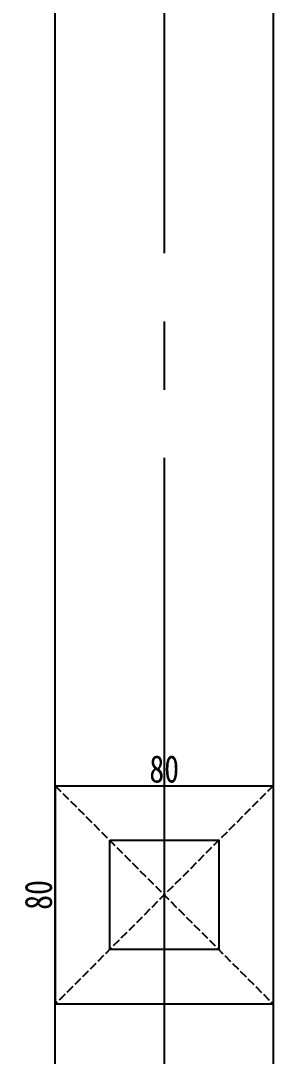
# Model space of a CAD drawing. Extents: x -3080 to 28500, y -1326 to 31609.
# Drawn here: x 16747.4 to 16840, y 9090.9 to 9470.1 of the extents above; entities that cross this region are included whole.
import ezdxf

# ---------------------------------------------------------------- set-up
doc = ezdxf.new("R2010")
doc.units = 0
doc.header["$LTSCALE"] = 100
doc.linetypes.add('X-S-FAB-L05$0$COL-CEN-LIN', pattern=[3.25, 2.5, -0.25, 0.25, -0.25])
doc.linetypes.add('X-S-FAB-L05$0$HIDDEN', pattern=[0.4, 0.3, -0.1])
for name, color, linetype in [('0-xref', 8, 'Continuous'), ('X-S-FAB-L05$0$BEAM', 8, 'Continuous'), ('X-S-FAB-L05$0$BEAM-RC(P)', 8, 'Continuous'), ('X-S-FAB-L05$0$BLOCK', 8, 'Continuous'), ('X-S-FAB-L05$0$CCL', 8, 'X-S-FAB-L05$0$COL-CEN-LIN'), ('X-S-FAB-L05$0$COL', 8, 'Continuous'), ('X-S-FAB-L05$0$COL-S', 8, 'Continuous')]:
    doc.layers.add(name, color=color, linetype=linetype)
doc.styles.add('X-S-FAB-L05$0$DIM', font='', dxfattribs={"width": 0.8})
doc.styles.get('X-S-FAB-L05$0$DIM').set_extended_font_data('MingLiU')
doc.dimstyles.new('X-S-FAB-L05$0$JJP_005_defpoint', dxfattribs={"dimtxt": 20, "dimasz": 0.5, "dimexe": 0.5, "dimexo": 0.5, "dimgap": 0.5, "dimtad": 1, "dimdsep": 46, "dimtxsty": 'X-S-FAB-L05$0$DIM', "dimblk": 'X-S-FAB-L05$0$_None', "dimcen": 10, "dimclrd": 256, "dimclre": 256, "dimclrt": 256, "dimadec": 0, "dimazin": 0, "dimtfac": 1, "dimtix": 1, "dimtmove": 2, "dimatfit": 3, "dimldrblk": 'X-S-FAB-L05$0$_None', "dimfxl": 0.5, "dimtolj": 1, "dimtzin": 0, "dimarcsym": 0})

# ---------------------------------------------------------------- blocks, each defined once
blk = doc.blocks.new('*D176')
at = {"layer": 'DefPoints', "lineweight": -2, "transparency": 16777216}
blk.add_line((0, 0), (80, 0), dxfattribs=at)
at = {"layer": 'DefPoints', "color": 0, "transparency": 16777216}
for p in [(0, 0), (80, 0), (80, 0)]:
    blk.add_point(p, dxfattribs=at)
at = {"layer": 'DefPoints', "transparency": 16777216, "insert": (40, 6.07), "char_height": 10, "attachment_point": 5, "style": 'X-S-FAB-L05$0$DIM'}
blk.add_mtext('\\A1;80', dxfattribs=at)
blk = doc.blocks.new('X-S-FAB-L05$0$_None')
blk = doc.blocks.new('*D177')
at = {"layer": 'DefPoints', "lineweight": -2, "transparency": 16777216}
blk.add_line((0, 0), (0, -80), dxfattribs=at)
at = {"layer": 'DefPoints', "color": 0, "transparency": 16777216}
for p in [(0, 0), (0, -80), (0, -80)]:
    blk.add_point(p, dxfattribs=at)
at = {"layer": 'DefPoints', "transparency": 16777216, "insert": (-6.07, -40), "char_height": 10, "attachment_point": 5, "rotation": 90, "style": 'X-S-FAB-L05$0$DIM'}
blk.add_mtext('\\A1;80', dxfattribs=at)
blk = doc.blocks.new('*U63')
at = {"layer": 'DefPoints', "linetype": 'X-S-FAB-L05$0$HIDDEN', "ltscale": 0.1}
for p, q in [((80, 0), (0, -80)), ((0, 0), (80, -80))]:
    blk.add_line(p, q, dxfattribs=at)
at = {"layer": 'X-S-FAB-L05$0$COL', "ltscale": 0.1}
blk.add_lwpolyline([(0, 0), (80, 0), (80, -80), (0, -80)], close=True, dxfattribs=at)
at = {"layer": 'DefPoints'}
dim = blk.add_linear_dim(base=(80, 0), p1=(0, 0), p2=(80, 0), dimstyle='X-S-FAB-L05$0$JJP_005_defpoint', override={"dimtxt": 10}, dxfattribs=at)
dim.commit()
dim.dimension.update_dxf_attribs({"geometry": '*D176', "text_midpoint": (40, 6.067)})
dim = blk.add_linear_dim(base=(0, -80), p1=(0, 0), p2=(0, -80), angle=90, dimstyle='X-S-FAB-L05$0$JJP_005_defpoint', override={"dimtxt": 10}, dxfattribs=at)
dim.commit()
dim.dimension.update_dxf_attribs({"geometry": '*D177', "text_midpoint": (-6.067, -40)})
blk = doc.blocks.new('X-S-FAB-L05$0$FAB2-L05')
at = {"layer": 'X-S-FAB-L05$0$CCL'}
blk.add_line((-9360, 11005), (-9360, 0), dxfattribs=at)
at = {"layer": 'X-S-FAB-L05$0$COL-S'}
blk.add_lwpolyline([(-9380, 9890), (-9340, 9890), (-9340, 9850), (-9380, 9850)], close=True, dxfattribs=at)
at = {"layer": 'X-S-FAB-L05$0$BEAM'}
blk.add_blockref('*U63', (-9400, 9910), dxfattribs=at)
blk = doc.blocks.new('X-S-FAB-L05')
at = {"layer": 'X-S-FAB-L05$0$BEAM-RC(P)', "elevation": 0}
blk.add_lwpolyline([(16760, 9870), (16840, 9870), (16840, 9055), (16760, 9055)], close=True, dxfattribs=at)
at = {"layer": 'X-S-FAB-L05$0$COL-S'}
blk.add_lwpolyline([(16780, 9170), (16820, 9170), (16820, 9130), (16780, 9130)], close=True, dxfattribs=at)
at = {"layer": 'X-S-FAB-L05$0$BEAM'}
blk.add_blockref('*U63', (16760, 9190), dxfattribs=at)
at = {"layer": 'X-S-FAB-L05$0$BLOCK'}
blk.add_blockref('X-S-FAB-L05$0$FAB2-L05', (26160, -720), dxfattribs=at)

msp = doc.modelspace()

# ---------------------------------------------------------------- block references
at = {"layer": '0-xref'}
msp.add_blockref('X-S-FAB-L05', (0, 0), dxfattribs=at)

doc.saveas('drawing.dxf')
